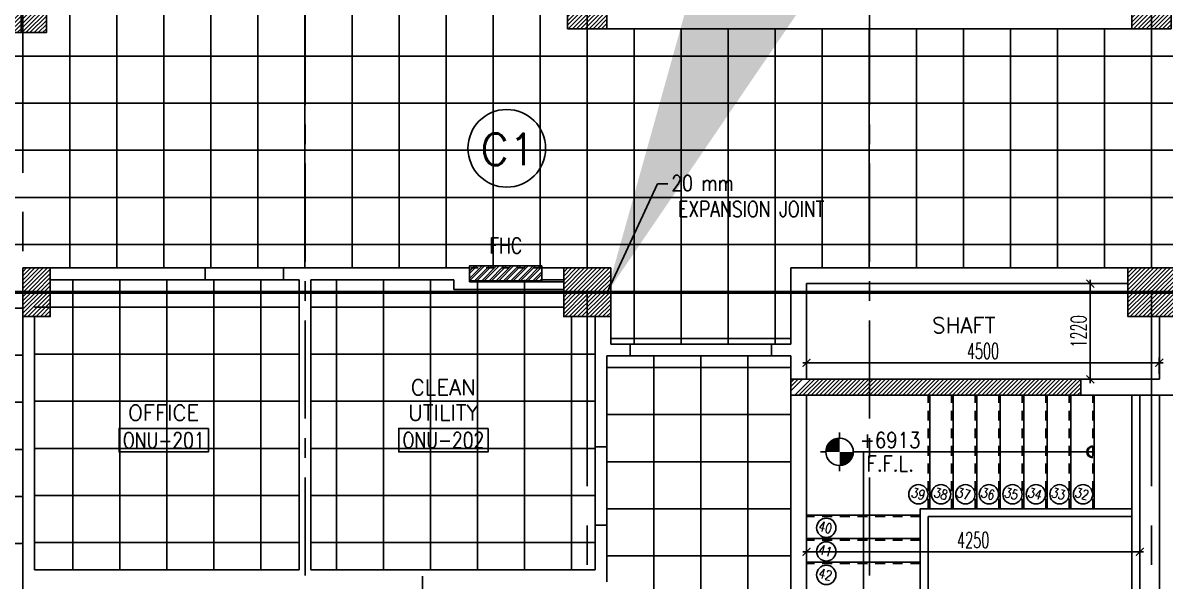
# Model space of a CAD drawing. Extents: x 88808.2 to 88899.2, y 39921.6 to 40001.1.
# Drawn here: x 88860.77 to 88875.34, y 39952.41 to 39959.52 of the extents above; entities that cross this region are included whole.
import ezdxf
from ezdxf.enums import TextEntityAlignment as Align

# ---------------------------------------------------------------- set-up
doc = ezdxf.new("R2010")
doc.units = 0
doc.header["$MEASUREMENT"] = 0
doc.header["$PDMODE"] = 34
for name, pattern in [('CENTER', [2, 1.25, -0.25, 0.25, -0.25]), ('CENTERX2', [4, 2.5, -0.5, 0.5, -0.5]), ('HIDDEN', [0.375, 0.25, -0.125]), ('HIDDEN2', [0.1875, 0.125, -0.0625])]:
    doc.linetypes.add(name, pattern=pattern)
doc.layers.get('0').update_dxf_attribs({"color": 4, "linetype": 'CONTINUOUS'})
doc.layers.get('DEFPOINTS').update_dxf_attribs({"linetype": 'CONTINUOUS'})
for name, color, linetype in [('AXES', 11, 'CENTERX2'), ('AXES1', 11, 'CENTER'), ('CEILING', 4, 'CONTINUOUS'), ('CEILING-MARKER', 6, 'CONTINUOUS'), ('COL', 2, 'CONTINUOUS'), ('DIM', 4, 'CONTINUOUS'), ('EJ', 11, 'CONTINUOUS'), ('FHC', 4, 'CONTINUOUS'), ('HAT', 11, 'CONTINUOUS'), ('LEV-PL', 7, 'CONTINUOUS'), ('RM-BOX', 11, 'CONTINUOUS'), ('RM-NAME', 11, 'CONTINUOUS'), ('RM-NO', 11, 'CONTINUOUS'), ('STR', 5, 'CONTINUOUS'), ('STR-H', 11, 'HIDDEN2'), ('TXT', 2, 'CONTINUOUS'), ('WALL', 2, 'CONTINUOUS')]:
    doc.layers.add(name, color=color, linetype=linetype)
doc.styles.add('DIM7', font='simplex.shx', dxfattribs={"width": 0.8})
doc.styles.add('ROMANS', font='ROMANS.shx', dxfattribs={"width": 0.6})
doc.styles.add('S', font='ROMANS.SHX')
doc.dimstyles.new('DIM-OUT', dxfattribs={"dimscale": 0, "dimtxt": 0.24, "dimasz": 0.08, "dimexe": 0.02, "dimexo": 0.02, "dimgap": 0.05, "dimtad": 1, "dimdec": 0, "dimlfac": 1000, "dimzin": 0, "dimtxsty": 'ROMANS', "dimblk1": 'ARCHTICK', "dimblk2": 'ARCHTICK', "dimsah": 1, "dimcen": 0.01, "dimdle": 0.08, "dimclrd": 4, "dimclre": 4, "dimclrt": 2, "dimazin": 3, "dimtp": 2, "dimtm": 2, "dimtfac": 0.114286, "dimtdec": 0, "dimtix": 1, "dimtmove": 0, "dimatfit": 3, "dimtolj": 1, "dimtzin": 0})
doc.dimstyles.new('STANDARD_IN', dxfattribs={"dimtxt": 0.2, "dimasz": 0.1, "dimexe": 0.07, "dimexo": 0.07, "dimgap": 0.05, "dimtad": 1, "dimdec": 0, "dimlfac": 1000, "dimzin": 0, "dimtxsty": 'ROMANS', "dimblk": 'ARCHTICK', "dimcen": 0.05, "dimdle": 0.05, "dimclrd": 4, "dimclre": 4, "dimclrt": 2, "dimazin": 3, "dimtfac": 1, "dimtdec": 0, "dimtmove": 0, "dimatfit": 3, "dimtolj": 1, "dimtzin": 0})

# ---------------------------------------------------------------- blocks, each defined once
blk = doc.blocks.new('_ARCHTICK')
at = {"color": 0, "linetype": 'BYBLOCK', "const_width": 0.15}
blk.add_lwpolyline([(-0.5, -0.5), (0.5, 0.5)], dxfattribs=at)
blk = doc.blocks.new('*D168')
at = {"layer": 'DEFPOINTS', "color": 0, "linetype": 'CONTINUOUS'}
for p in [(88870.77, 39952.78), (88870.77, 39952.63), (88875.02, 39952.525)]:
    blk.add_point(p, dxfattribs=at)
at = {"layer": 'DIM', "color": 4, "linetype": 'CONTINUOUS'}
for p, q in [((88870.77, 39952.7), (88870.77, 39952.85)), ((88875.02, 39952.595), (88875.02, 39952.85)), ((88875.07, 39952.78), (88870.72, 39952.78))]:
    blk.add_line(p, q, dxfattribs=at)
at = {"layer": 'DIM', "color": 4, "linetype": 'CONTINUOUS', "xscale": 0.1, "yscale": 0.1, "zscale": 0.1, "rotation": 180}
blk.add_blockref('_ARCHTICK', (88870.77, 39952.78), dxfattribs=at)
at = {"layer": 'DIM', "color": 4, "linetype": 'CONTINUOUS', "xscale": 0.1, "yscale": 0.1, "zscale": 0.1}
blk.add_blockref('_ARCHTICK', (88875.02, 39952.78), dxfattribs=at)
at = {"layer": 'DIM', "color": 2, "linetype": 'CONTINUOUS', "insert": (88872.895, 39952.93), "char_height": 0.2, "attachment_point": 5, "style": 'ROMANS'}
blk.add_mtext('\\A1;4250', dxfattribs=at)
blk = doc.blocks.new('*D167')
at = {"layer": 'DEFPOINTS', "color": 0, "linetype": 'CONTINUOUS'}
for p in [(88874.372, 39956.2), (88874.389, 39954.98), (88874.529, 39954.98)]:
    blk.add_point(p, dxfattribs=at)
at = {"layer": 'DIM', "color": 4, "linetype": 'CONTINUOUS'}
for p, q in [((88874.389, 39956.25), (88874.389, 39954.93)), ((88874.442, 39956.2), (88874.459, 39956.2)), ((88874.459, 39954.98), (88874.319, 39954.98))]:
    blk.add_line(p, q, dxfattribs=at)
at = {"layer": 'DIM', "color": 4, "linetype": 'CONTINUOUS', "xscale": 0.1, "yscale": 0.1, "zscale": 0.1}
for p, rotation in [((88874.389, 39956.2), 90), ((88874.389, 39954.98), 270)]:
    blk.add_blockref('_ARCHTICK', p, dxfattribs=dict(at, rotation=rotation))
at = {"layer": 'DIM', "color": 2, "linetype": 'CONTINUOUS', "insert": (88874.239, 39955.59), "char_height": 0.2, "attachment_point": 5, "rotation": 90, "style": 'ROMANS'}
blk.add_mtext('\\A1;1220', dxfattribs=at)
blk = doc.blocks.new('*D166')
at = {"layer": 'DEFPOINTS', "color": 0, "linetype": 'CONTINUOUS'}
for p in [(88870.77, 39955.207), (88870.77, 39955.19), (88875.27, 39954.98)]:
    blk.add_point(p, dxfattribs=at)
at = {"layer": 'DIM', "color": 4, "linetype": 'CONTINUOUS'}
for p, q in [((88875.32, 39955.19), (88870.72, 39955.19)), ((88870.77, 39955.137), (88870.77, 39955.12)), ((88875.27, 39955.05), (88875.27, 39955.26))]:
    blk.add_line(p, q, dxfattribs=at)
at = {"layer": 'DIM', "color": 4, "linetype": 'CONTINUOUS', "xscale": 0.1, "yscale": 0.1, "zscale": 0.1, "rotation": 180}
blk.add_blockref('_ARCHTICK', (88870.77, 39955.19), dxfattribs=at)
at = {"layer": 'DIM', "color": 4, "linetype": 'CONTINUOUS', "xscale": 0.1, "yscale": 0.1, "zscale": 0.1}
blk.add_blockref('_ARCHTICK', (88875.27, 39955.19), dxfattribs=at)
at = {"layer": 'DIM', "color": 2, "linetype": 'CONTINUOUS', "insert": (88873.02, 39955.34), "char_height": 0.2, "attachment_point": 5, "style": 'ROMANS'}
blk.add_mtext('\\A1;4500', dxfattribs=at)
blk = doc.blocks.new('C5')
at = {"layer": 'HAT', "linetype": 'BYBLOCK'}
h = blk.add_hatch(dxfattribs=at)
h.set_pattern_fill('ANSI31', color=256, scale=300, style=0)
h.set_pattern_definition([(45, (-223356.182, -51411.005), (-26.516504, 26.516504), [])])
h.paths.add_polyline_path([(300, 300), (0, 300), (0, 0), (300, 0)])
h.paths.add_polyline_path([(600, 300), (300, 300), (300, 0), (600, 0)])
at = {"layer": 'COL'}
blk.add_lwpolyline([(600, 300), (0, 300), (0, 0), (600, 0)], close=True, dxfattribs=at)
blk = doc.blocks.new('C7')
at = {"layer": 'HAT'}
h = blk.add_hatch(dxfattribs=at)
h.set_pattern_fill('ANSI31', color=256, scale=300, style=0)
h.set_pattern_definition([(45, (-248876.182, -51411.005), (-26.5165043, 26.5165043), [])])
h.paths.add_polyline_path([(350, 300), (250, 300), (0, 300), (0, 0), (350, 0)])
at = {"layer": 'COL'}
blk.add_lwpolyline([(0, 300), (0, 0), (350, 0), (350, 300)], close=True, dxfattribs=at)
blk = doc.blocks.new('C5V')
at = {"layer": 'HAT'}
h = blk.add_hatch(dxfattribs=at)
h.set_pattern_fill('ANSI31', color=256, scale=300, style=0)
h.set_pattern_definition([(45, (-249196.182, -54711.005), (-26.5165043, 26.5165043), [])])
h.paths.add_polyline_path([(-20, 600), (-320, 600), (-320, 300), (-20, 300)])
h.paths.add_polyline_path([(-20, 300), (-320, 300), (-320, 0), (-20, 0)])
h = blk.add_hatch(dxfattribs=at)
h.set_pattern_fill('ANSI31', color=256, scale=300, style=0)
h.set_pattern_definition([(45, (-248876.182, -54711.005), (-26.5165043, 26.5165043), [])])
h.paths.add_polyline_path([(300, 600), (0, 600), (0, 300), (300, 300)])
h.paths.add_polyline_path([(300, 300), (0, 300), (0, 0), (300, 0)])
at = {"layer": 'COL'}
for points in [[(-20, 600), (-20, 0), (-320, 0), (-320, 600)], [(300, 600), (300, 0), (0, 0), (0, 600)]]:
    blk.add_lwpolyline(points, close=True, dxfattribs=at)
blk = doc.blocks.new('COL50')
at = {"layer": 'COL'}
blk.add_lwpolyline([(-250, 250), (-250, -250), (250, -250), (250, 250)], close=True, dxfattribs=at)
blk = doc.blocks.new('*X58')
at = {"color": 0}
for p, q in [((73379, 149535), (73834, 149990)), ((73379, 149588), (73781, 149990)), ((73379, 149641), (73728, 149990)), ((73379, 149694), (73675, 149990)), ((73379, 149747), (73622, 149990)), ((73379, 149800), (73569, 149990)), ((73379, 149853), (73516, 149990)), ((73379, 149906), (73463, 149990)), ((73379, 149959), (73410, 149990)), ((73387, 149490), (73879, 149982)), ((73440, 149490), (73879, 149929)), ((73493, 149490), (73879, 149876)), ((73546, 149490), (73879, 149822)), ((73599, 149490), (73879, 149769)), ((73653, 149490), (73879, 149716)), ((73706, 149490), (73879, 149663)), ((73759, 149490), (73879, 149610)), ((73812, 149490), (73879, 149557)), ((73865, 149490), (73879, 149504))]:
    blk.add_line(p, q, dxfattribs=at)
blk = doc.blocks.new('RM1')
at = {"layer": 'RM-BOX'}
blk.add_lwpolyline([(570, -200), (-570, -200), (-570, -500), (570, -500)], close=True, dxfattribs=at)
at = {"layer": 'RM-NAME', "style": 'ROMANS'}
blk.add_attdef('ROOMNAME1', text='', height=200, dxfattribs=at).set_placement((0, 324), align=Align.MIDDLE)
blk = doc.blocks.new('LEV1')
at = {"layer": 'LEV-PL'}
for p, q in [((0, 245), (0, 175)), ((-175, 0), (-245, 0)), ((175, 0), (1061, 0)), ((0, -175), (0, -245))]:
    blk.add_line(p, q, dxfattribs=at)
at = {"layer": 'LEV-PL', "const_width": 175}
for points in [[(-88, 0, -0.414214), (0, 88, -1)], [(88, 0, -0.414214), (0, -88, -1)]]:
    blk.add_lwpolyline(points, format="xyb", dxfattribs=at)
at = {"layer": 'LEV-PL'}
blk.add_circle((0, 0), 175, dxfattribs=at)
at = {"layer": 'LEV-PL', "color": 4, "style": 'S', "width": 0.85}
for tag, p in [('+0000', (646, 50)), ('F.F.L.', (646, -250))]:
    blk.add_attdef(tag, text='', height=200, dxfattribs=at).set_placement(p, align=Align.CENTER)
blk = doc.blocks.new('*X66')
at = {"color": 0}
for p, q in [((76229, 144854), (76375, 145000)), ((76229, 144907), (76322, 145000)), ((76229, 144960), (76269, 145000)), ((76281, 144800), (76481, 145000)), ((76334, 144800), (76534, 145000)), ((76387, 144800), (76587, 145000)), ((76440, 144800), (76640, 145000)), ((76493, 144800), (76693, 145000)), ((76546, 144800), (76746, 145000)), ((76599, 144800), (76799, 145000)), ((76652, 144800), (76852, 145000)), ((76705, 144800), (76905, 145000)), ((76758, 144800), (76958, 145000)), ((76811, 144800), (77011, 145000)), ((76864, 144800), (77064, 145000)), ((76917, 144800), (77117, 145000)), ((76971, 144800), (77171, 145000)), ((77024, 144800), (77224, 145000)), ((77077, 144800), (77277, 145000)), ((77130, 144800), (77330, 145000)), ((77183, 144800), (77383, 145000)), ((77236, 144800), (77436, 145000)), ((77289, 144800), (77489, 145000)), ((77342, 144800), (77542, 145000)), ((77395, 144800), (77595, 145000)), ((77448, 144800), (77648, 145000)), ((77501, 144800), (77701, 145000)), ((77554, 144800), (77754, 145000)), ((77607, 144800), (77807, 145000)), ((77660, 144800), (77860, 145000)), ((77713, 144800), (77913, 145000)), ((77766, 144800), (77966, 145000)), ((77819, 144800), (78019, 145000)), ((77872, 144800), (78072, 145000)), ((77925, 144800), (78125, 145000)), ((77978, 144800), (78178, 145000)), ((78031, 144800), (78231, 145000)), ((78084, 144800), (78284, 145000)), ((78137, 144800), (78337, 145000)), ((78190, 144800), (78390, 145000)), ((78243, 144800), (78443, 145000)), ((78296, 144800), (78496, 145000)), ((78349, 144800), (78549, 145000)), ((78402, 144800), (78602, 145000)), ((78455, 144800), (78655, 145000)), ((78508, 144800), (78708, 145000)), ((78562, 144800), (78762, 145000)), ((78615, 144800), (78815, 145000)), ((78668, 144800), (78868, 145000)), ((78721, 144800), (78921, 145000)), ((78774, 144800), (78974, 145000)), ((78827, 144800), (79027, 145000)), ((78880, 144800), (79080, 145000)), ((78933, 144800), (79133, 145000)), ((78986, 144800), (79186, 145000)), ((79039, 144800), (79239, 145000)), ((79092, 144800), (79292, 145000)), ((79145, 144800), (79345, 145000)), ((79198, 144800), (79398, 145000)), ((79251, 144800), (79451, 145000)), ((79304, 144800), (79504, 145000)), ((79357, 144800), (79557, 145000)), ((79410, 144800), (79610, 145000)), ((79463, 144800), (79663, 145000)), ((79516, 144800), (79716, 145000)), ((79569, 144800), (79769, 145000)), ((79622, 144800), (79822, 145000)), ((79675, 144800), (79875, 145000)), ((79728, 144800), (79928, 145000)), ((79781, 144800), (79929, 144948)), ((79834, 144800), (79929, 144895)), ((79887, 144800), (79929, 144842))]:
    blk.add_line(p, q, dxfattribs=at)
blk = doc.blocks.new('*X17')
at = {"color": 0}
for p, q in [((80579, 149522), (81047, 149990)), ((80579, 149575), (80994, 149990)), ((80579, 149628), (80941, 149990)), ((80579, 149681), (80888, 149990)), ((80579, 149734), (80835, 149990)), ((80579, 149787), (80782, 149990)), ((80579, 149840), (80729, 149990)), ((80579, 149893), (80676, 149990)), ((80579, 149946), (80623, 149990)), ((80600, 149490), (81079, 149969)), ((80653, 149490), (81079, 149916)), ((80706, 149490), (81079, 149863)), ((80759, 149490), (81079, 149810)), ((80812, 149490), (81079, 149757)), ((80865, 149490), (81079, 149704)), ((80918, 149490), (81079, 149651)), ((80971, 149490), (81079, 149598)), ((81024, 149490), (81079, 149545)), ((81077, 149490), (81079, 149492))]:
    blk.add_line(p, q, dxfattribs=at)

msp = doc.modelspace()

# ---------------------------------------------------------------- hatches: boundary and pattern name
at = {"layer": 'FHC', "linetype": 'BYBLOCK', "ltscale": 0.3}
h = msp.add_hatch(dxfattribs=at)
h.set_pattern_fill('ANSI32', color=11, scale=0.175, style=0)
h.set_pattern_definition([(45, (88634.274076, 39925.18356), (-0.046403883, 0.046403883), []), (45, (88634.30501, 39925.18356), (-0.046403883, 0.046403883), [])])
h.paths.add_polyline_path([(88867.3903, 39956.2346), (88867.3903, 39956.4246), (88866.4703, 39956.4246), (88866.4703, 39956.2346)])
h.paths.add_polyline_path([(88866.2576, 39955.8134), (88866.2576, 39956.2343), (88866.5201, 39956.2343), (88866.5201, 39955.8134)], flags=9)

# ---------------------------------------------------------------- linework, layer by layer
at = {"layer": 'AXES'}
for p, q in [((88867.9703, 39921.6153), (88867.9703, 40000.4279)), ((88875.1703, 39921.6153), (88875.1703, 40000.4279)), ((88860.7703, 39921.6132), (88860.7703, 40000.0759)), ((88809.2803, 39956.0996), (88876.9703, 39956.0996)), ((88809.2803, 39956.0796), (88876.9703, 39956.0796))]:
    msp.add_line(p, q, dxfattribs=at)
at = {"layer": 'AXES1'}
for p, q in [((88864.3703, 39928.4796), (88864.3703, 39987.2996)), ((88871.5703, 39928.4796), (88871.5703, 39987.2996))]:
    msp.add_line(p, q, dxfattribs=at)
at = {"layer": 'CEILING', "linetype": 'CONTINUOUS'}
for p, q in [((88861.3698, 39959.7996), (88861.3698, 39956.3996)), ((88861.9698, 39959.7996), (88861.9698, 39956.3996)), ((88862.5698, 39959.7996), (88862.5698, 39956.3996)), ((88863.1698, 39959.7996), (88863.1698, 39956.3996)), ((88863.7698, 39959.7996), (88863.7698, 39956.3996)), ((88864.3698, 39959.7996), (88864.3698, 39956.3996)), ((88864.9698, 39959.7996), (88864.9698, 39956.3996)), ((88865.5698, 39959.7996), (88865.5698, 39956.3996)), ((88866.1698, 39959.7996), (88866.1698, 39956.3996)), ((88866.7698, 39959.7996), (88866.7698, 39956.3996)), ((88867.3698, 39959.7996), (88867.3698, 39956.3996)), ((88867.9698, 39959.4496), (88867.9698, 39956.3996)), ((88868.5698, 39959.4496), (88868.5698, 39955.4296)), ((88869.1698, 39959.4496), (88869.1698, 39955.4296)), ((88869.7698, 39959.4496), (88869.7698, 39955.4296)), ((88870.3698, 39959.4496), (88870.3698, 39955.4296)), ((88870.9698, 39959.4496), (88870.9698, 39956.3996)), ((88871.5698, 39959.4496), (88871.5698, 39956.3996)), ((88872.1698, 39959.4496), (88872.1698, 39956.3996)), ((88872.7698, 39959.4496), (88872.7698, 39956.3996)), ((88873.3698, 39959.4496), (88873.3698, 39956.3996)), ((88873.9698, 39959.4496), (88873.9698, 39956.3996)), ((88874.5698, 39959.4496), (88874.5698, 39956.3996)), ((88875.1698, 39959.4496), (88875.1698, 39956.3996)), ((88861.4078, 39952.5496), (88861.4078, 39956.2496)), ((88862.0078, 39952.5496), (88862.0078, 39956.2496)), ((88862.6078, 39952.5496), (88862.6078, 39956.2496)), ((88863.2078, 39952.5496), (88863.2078, 39956.2496)), ((88863.8078, 39952.5496), (88863.8078, 39956.2496)), ((88864.7703, 39952.5496), (88864.7703, 39956.2496)), ((88865.3703, 39952.5496), (88865.3703, 39956.2496)), ((88865.9703, 39952.5496), (88865.9703, 39956.2496)), ((88866.5703, 39952.5496), (88866.5703, 39956.2496)), ((88867.1703, 39952.5496), (88867.1703, 39956.2496)), ((88851.4003, 39955.8863), (88860.7703, 39955.8863)), ((88860.9203, 39955.8996), (88864.2953, 39955.8996)), ((88864.4453, 39955.8996), (88867.6703, 39955.8996)), ((88867.7703, 39952.5496), (88867.7703, 39955.7796)), ((88851.4003, 39955.2863), (88860.7703, 39955.2863)), ((88860.9203, 39955.2996), (88864.2953, 39955.2996)), ((88864.4453, 39955.2996), (88868.0703, 39955.2996)), ((88860.9203, 39954.6996), (88864.2953, 39954.6996)), ((88864.4453, 39954.6996), (88868.0703, 39954.6996)), ((88851.4003, 39954.6863), (88860.7703, 39954.6863)), ((88851.4003, 39954.0863), (88860.7703, 39954.0863)), ((88860.9203, 39954.0996), (88864.2953, 39954.0996)), ((88864.4453, 39954.0996), (88868.0703, 39954.0996)), ((88851.4003, 39953.4863), (88860.7703, 39953.4863)), ((88860.9203, 39953.4996), (88864.2953, 39953.4996)), ((88864.4453, 39953.4996), (88868.0703, 39953.4996)), ((88851.4003, 39952.8863), (88860.7703, 39952.8863)), ((88860.9203, 39952.8996), (88864.2953, 39952.8996)), ((88864.4453, 39952.8996), (88868.0703, 39952.8996))]:
    msp.add_line(p, q, dxfattribs=at)
at = {"layer": 'CEILING', "linetype": 'BYBLOCK', "ltscale": 0.3}
for p, q in [((88851.1303, 39959.0996), (88893.1703, 39959.0996)), ((88850.18, 39958.4996), (88893.1703, 39958.4996)), ((88850.18, 39957.8996), (88893.1703, 39957.8996)), ((88850.18, 39957.2996), (88893.1703, 39957.2996)), ((88851.1303, 39956.6996), (88893.1703, 39956.6996)), ((88868.2703, 39956.0996), (88870.5703, 39956.0996)), ((88868.2703, 39955.4996), (88870.5703, 39955.4996)), ((88868.8203, 39955.2796), (88868.8203, 39935.9296)), ((88869.4203, 39955.2796), (88869.4203, 39935.9296)), ((88870.0203, 39955.2796), (88870.0203, 39935.9296)), ((88868.2203, 39955.1296), (88870.5703, 39955.1296)), ((88875.2703, 39954.7796), (88875.2703, 39947.7796)), ((88868.2203, 39954.5296), (88870.5703, 39954.5296)), ((88868.2203, 39953.9296), (88870.5703, 39953.9296)), ((88868.2203, 39953.3296), (88870.5703, 39953.3296)), ((88868.2203, 39952.7296), (88870.5703, 39952.7296)), ((88865.8703, 39952.4696), (88865.8703, 39951.0346))]:
    msp.add_line(p, q, dxfattribs=at)
at = {"layer": 'CEILING-MARKER', "color": 2}
msp.add_circle((88866.9442, 39957.9246), 0.4949, dxfattribs=at)
at = {"layer": 'COL'}
msp.add_lwpolyline([(88870.5703, 39954.7796), (88870.5703, 39954.9796), (88874.2703, 39954.9796), (88874.2703, 39954.7796)], close=True, dxfattribs=at)
msp.add_lwpolyline([(88874.0453, 39954.9796), (88874.2703, 39954.9796), (88874.2703, 39954.7796), (88874.0627, 39954.7796)], dxfattribs=at)
at = {"layer": 'EJ'}
for p, q in [((88818.4803, 39956.0996), (88893.7957, 39956.0996)), ((88818.4803, 39956.0796), (88893.7957, 39956.0796))]:
    msp.add_line(p, q, dxfattribs=at)
at = {"layer": 'FHC', "color": 250, "linetype": 'HIDDEN', "ltscale": 0.25}
msp.add_line((88867.3806, 39956.3996), (88866.4859, 39956.3996), dxfattribs=at)
at = {"layer": 'FHC', "linetype": 'BYBLOCK', "ltscale": 0.3}
msp.add_lwpolyline([(88866.4703, 39956.4246), (88867.3903, 39956.4246), (88867.3903, 39956.2346), (88866.4703, 39956.2346)], close=True, dxfattribs=at)
at = {"layer": 'STR'}
for p, q in [((88872.3403, 39953.3296), (88872.3403, 39954.7796)), ((88872.6403, 39953.3296), (88872.6403, 39954.7796)), ((88872.9403, 39953.3296), (88872.9403, 39954.7796)), ((88873.2403, 39953.3296), (88873.2403, 39954.7796)), ((88873.5403, 39953.3296), (88873.5403, 39954.7796)), ((88873.8403, 39953.3296), (88873.8403, 39954.7796)), ((88874.1403, 39953.3296), (88874.1403, 39954.7796)), ((88874.4403, 39953.3296), (88874.4403, 39954.7796)), ((88874.9203, 39954.7796), (88874.9203, 39949.3296)), ((88875.0203, 39954.7796), (88875.0203, 39949.2296)), ((88871.4953, 39954.0546), (88871.4953, 39948.5046)), ((88874.4203, 39954.0546), (88871.4953, 39954.0546)), ((88872.2203, 39953.2496), (88870.7703, 39953.2496)), ((88872.2203, 39953.3296), (88874.9203, 39953.3296)), ((88872.2203, 39953.3296), (88872.2203, 39949.2296)), ((88872.3203, 39953.2296), (88874.9203, 39953.2296)), ((88872.3203, 39953.2296), (88872.3203, 39949.3296)), ((88872.2203, 39952.9496), (88870.7703, 39952.9496)), ((88872.2203, 39952.6496), (88870.7703, 39952.6496))]:
    msp.add_line(p, q, dxfattribs=at)
at = {"layer": 'STR', "color": 11}
for centre in [(88872.1964, 39953.5139), (88872.4847, 39953.5139), (88872.7964, 39953.5139), (88873.0964, 39953.5139), (88873.3964, 39953.5139), (88873.6964, 39953.5139), (88873.9964, 39953.5139), (88874.2964, 39953.5139), (88871.0213, 39953.0862), (88871.0213, 39952.7862), (88871.0213, 39952.4862)]:
    msp.add_circle(centre, 0.1232, dxfattribs=at)
at = {"layer": 'STR'}
for radius in [0.075, 0.065]:
    msp.add_arc((88874.4203, 39954.0546), radius, 90, 270, dxfattribs=at)
at = {"layer": 'STR-H'}
for p, q in [((88872.3203, 39953.3296), (88872.3203, 39954.7796)), ((88872.6203, 39953.3296), (88872.6203, 39954.7796)), ((88872.9203, 39953.3296), (88872.9203, 39954.7796)), ((88873.2203, 39953.3296), (88873.2203, 39954.7796)), ((88873.5203, 39953.3296), (88873.5203, 39954.7796)), ((88873.8203, 39953.3296), (88873.8203, 39954.7796)), ((88874.1203, 39953.3296), (88874.1203, 39954.7796)), ((88874.4203, 39953.3296), (88874.4203, 39954.7796)), ((88872.2203, 39953.2296), (88870.7703, 39953.2296)), ((88872.2203, 39952.9296), (88870.7703, 39952.9296)), ((88872.2203, 39952.6296), (88870.7703, 39952.6296))]:
    msp.add_line(p, q, dxfattribs=at)
at = {"layer": 'WALL'}
for p, q in [((88874.9203, 39959.4496), (88868.2203, 39959.4496)), ((88861.1203, 39956.3996), (88864.0953, 39956.3996)), ((88863.0953, 39956.3996), (88863.0953, 39956.2496)), ((88864.0953, 39956.3996), (88864.0953, 39956.2496)), ((88864.0953, 39956.3996), (88866.4703, 39956.3996)), ((88870.5703, 39956.3996), (88874.8703, 39956.3996)), ((88870.5703, 39956.3996), (88870.5703, 39955.4296)), ((88861.1203, 39956.2496), (88864.0953, 39956.2496)), ((88864.0953, 39956.2496), (88864.2953, 39956.2496)), ((88864.2953, 39956.2496), (88864.2953, 39952.5496)), ((88864.4453, 39956.2496), (88866.2703, 39956.2496)), ((88864.4453, 39956.2496), (88864.4453, 39952.5496)), ((88870.7703, 39954.9796), (88870.7703, 39956.1996)), ((88870.7703, 39956.1996), (88874.8703, 39956.1996)), ((88860.7703, 39955.7796), (88860.7703, 39950.4296)), ((88860.9203, 39955.7796), (88860.9203, 39952.5496)), ((88868.0703, 39953.1196), (88868.0703, 39955.7796)), ((88868.2703, 39955.4296), (88868.2703, 39955.7796)), ((88875.2703, 39955.7796), (88875.2703, 39954.9796)), ((88868.5203, 39955.4296), (88868.2703, 39955.4296)), ((88868.5203, 39955.4296), (88870.5703, 39955.4296)), ((88868.5203, 39955.2796), (88868.5203, 39955.4296)), ((88870.3203, 39955.2796), (88870.3203, 39955.4296)), ((88868.2203, 39953.1196), (88868.2203, 39955.2796)), ((88868.5203, 39955.2796), (88868.2203, 39955.2796)), ((88868.5203, 39955.2796), (88870.5703, 39955.2796)), ((88870.5703, 39955.2796), (88870.5703, 39954.9796)), ((88875.2703, 39954.9796), (88874.2703, 39954.9796)), ((88870.5703, 39954.7796), (88870.5703, 39947.5796)), ((88870.7703, 39954.7796), (88870.7703, 39947.7796)), ((88875.4703, 39954.7796), (88874.2703, 39954.7796)), ((88875.4703, 39954.7796), (88874.2703, 39954.7796)), ((88868.0703, 39954.1196), (88868.2203, 39954.1196)), ((88868.0703, 39952.5496), (88868.0703, 39953.1196)), ((88868.0703, 39953.1196), (88868.2203, 39953.1196)), ((88868.2203, 39952.3996), (88868.2203, 39953.1196)), ((88860.9203, 39952.5496), (88864.2953, 39952.5496)), ((88864.4453, 39952.5496), (88868.0703, 39952.5496))]:
    msp.add_line(p, q, dxfattribs=at)
at = {"layer": 'WALL', "linetype": 'BYBLOCK'}
for p, q in [((88866.4703, 39956.2246), (88866.4703, 39956.3996)), ((88867.6703, 39956.3996), (88867.3903, 39956.3996)), ((88866.2703, 39956.1246), (88866.2703, 39956.2496)), ((88867.6703, 39956.2246), (88866.4703, 39956.2246)), ((88867.6703, 39956.2496), (88867.3903, 39956.2496)), ((88867.6703, 39956.1246), (88866.2703, 39956.1246))]:
    msp.add_line(p, q, dxfattribs=at)

# ---------------------------------------------------------------- block references
at = {"layer": 'COL', "xscale": 0.001, "yscale": 0.001, "zscale": 0.001}
for name, p in [('C5V', (88860.7703, 39959.3996)), ('COL50', (88867.9703, 39959.6996)), ('COL50', (88875.1703, 39959.6996)), ('C7', (88860.7703, 39956.0996)), ('C5', (88867.6703, 39956.0996)), ('C5', (88874.8703, 39956.0996)), ('C7', (88860.7703, 39955.7796)), ('C5', (88867.6703, 39955.7796)), ('C5', (88874.8703, 39955.7796))]:
    msp.add_blockref(name, p, dxfattribs=at)
at = {"layer": 'HAT', "xscale": 0.001, "yscale": 0.001, "zscale": 0.001}
for name, p in [('*X58', (88794.341, 39809.9598)), ('*X17', (88794.341, 39809.9598)), ('*X66', (88794.341, 39809.9798))]:
    msp.add_blockref(name, p, dxfattribs=at)
at = {"layer": 'LEV-PL', "xscale": 0.001, "yscale": 0.001, "zscale": 0.001}
msp.add_blockref('LEV1', (88871.1908, 39954.0546), dxfattribs=at).add_auto_attribs({'F.F.L.': 'F.F.L.', '+0000': '+6913'})
at = {"layer": 'RM-NO'}
ref = msp.add_blockref('RM1', (88866.1357, 39954.5541), dxfattribs=dict(at, xscale=0.001, yscale=0.001, zscale=0.001))
ref.add_attrib('ROOMNO', 'ONU-202', dxfattribs={"height": 0.2, "style": 'ROMANS', "width": 0.8}).set_placement((88866.1357, 39954.2041), align=Align.MIDDLE)
ref.add_attrib('ROOMNAME2', 'UTILITY', dxfattribs={"layer": 'RM-NAME', "height": 0.2, "style": 'ROMANS'}).set_placement((88866.1357, 39954.5541), align=Align.MIDDLE)
ref.add_attrib('ROOMNAME1', 'CLEAN', dxfattribs={"layer": 'RM-NAME', "height": 0.2, "style": 'ROMANS'}).set_placement((88866.1357, 39954.8779), align=Align.MIDDLE)
ref = msp.add_blockref('RM1', (88862.5676, 39954.5533), dxfattribs=dict(at, xscale=0.001, yscale=0.001, zscale=0.001))
ref.add_attrib('ROOMNO', 'ONU-201', dxfattribs={"height": 0.2, "style": 'ROMANS', "width": 0.8}).set_placement((88862.5676, 39954.2033), align=Align.MIDDLE)
ref.add_attrib('ROOMNAME2', 'OFFICE', dxfattribs={"layer": 'RM-NAME', "height": 0.2, "style": 'ROMANS'}).set_placement((88862.5676, 39954.5533), align=Align.MIDDLE)

# ---------------------------------------------------------------- texts
at = {"layer": 'EJ', "color": 4, "style": 'ROMANS', "width": 0.8}
for s, p in [('20 mm', (88869.4426, 39957.4811)), ('EXPANSION JOINT', (88870.0639, 39957.15))]:
    msp.add_text(s, height=0.2, dxfattribs=at).set_placement(p, align=Align.MIDDLE)
at = {"layer": 'FHC', "style": 'ROMANS', "width": 0.8}
msp.add_text('FHC', height=0.2, dxfattribs=at).set_placement((88866.7224, 39956.5846))
at = {"layer": 'RM-NAME', "style": 'ROMANS'}
msp.add_text('SHAFT', height=0.2, dxfattribs=at).set_placement((88872.7755, 39955.6695), align=Align.MIDDLE)
at = {"layer": 'STR', "color": 11, "style": 'ROMANS', "width": 0.8}
for s, p in [('39', (88872.1952, 39953.5203)), ('38', (88872.4835, 39953.5203)), ('37', (88872.7718, 39953.5203)), ('36', (88873.0835, 39953.5203)), ('35', (88873.3835, 39953.5203)), ('34', (88873.6835, 39953.5203)), ('33', (88873.9835, 39953.5203)), ('32', (88874.2835, 39953.5203)), ('40', (88871.0084, 39953.0927)), ('41', (88871.0084, 39952.7927)), ('42', (88871.0084, 39952.4927))]:
    msp.add_text(s, height=0.125, rotation=345, dxfattribs=at).set_placement(p, align=Align.MIDDLE)
at = {"layer": 'TXT', "color": 6, "style": 'ROMANS'}
msp.add_text('C1', height=0.4, dxfattribs=at).set_placement((88866.6098, 39957.7121))

# ---------------------------------------------------------------- dimensions: what is measured, and where the dimension line sits
at = {"layer": 'DIM', "color": 0, "linetype": 'CONTINUOUS'}
dim = msp.add_linear_dim(base=(88874.3889, 39954.9796), p1=(88874.3724, 39956.1996), p2=(88874.5288, 39954.9796), angle=90, dimstyle='STANDARD_IN', dxfattribs=at)
dim.commit()
dim.dimension.update_dxf_attribs({"geometry": '*D167', "text_midpoint": (88874.2389, 39955.5896)})
for base, p1, p2, picture, middle in [((88870.7703, 39955.1901), (88875.2703, 39954.9796), (88870.7703, 39955.2065), '*D166', (88873.0203, 39955.3401)), ((88870.7703, 39952.7801), (88875.0203, 39952.5252), (88870.7703, 39952.6296), '*D168', (88872.8953, 39952.9301))]:
    dim = msp.add_linear_dim(base=base, p1=p1, p2=p2, dimstyle='STANDARD_IN', dxfattribs=at)
    dim.commit()
    dim.dimension.update_dxf_attribs({"geometry": picture, "text_midpoint": middle})

# ---------------------------------------------------------------- leaders
at = {"layer": 'EJ'}
msp.add_leader([(88868.2203, 39956.0796), (88868.8678, 39957.4727), (88869.001, 39957.4727)], dimstyle='DIM-OUT', override={"dimscale": 1, "dimasz": 150, "dimgap": 77, "dimtxsty": 'DIM7'}, dxfattribs=at)

doc.saveas('drawing.dxf')
